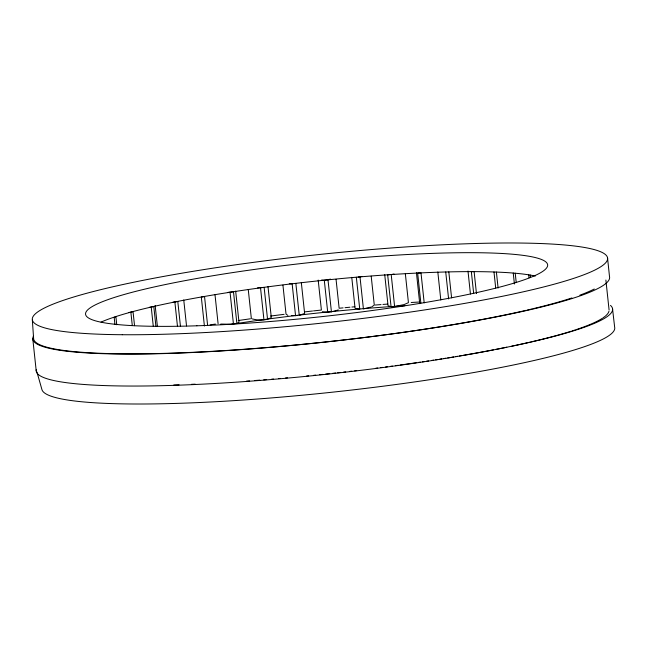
<?xml version="1.0" encoding="UTF-8"?>
<svg xmlns="http://www.w3.org/2000/svg" width="647" height="647" viewBox="0 0 647 647"><rect width="100%" height="100%" fill="white"/><g stroke="black" fill="none" stroke-linecap="round" stroke-linejoin="round"><path stroke-width="0.97" d="M371.677 306.896L374.289 305.109L371.192 276.148M252.265 318.922C258.379 320.419 265.658 320.855 271.303 317.531L267.995 286.572M321.616 279.989L324.293 280.256L330.585 279.14M322.352 311.676C327.77 312.897 333.181 311.7 338.3 309.873M128.963 312.493L133.047 311.717L134.544 325.7M358.171 277.078L361.835 276.487M370.755 307.115L363.412 308.886L359.999 276.924M149.368 307.325L153.808 306.581L155.943 326.557M392.147 274.385L394.039 273.996M395.56 306.346L404.092 304.575L408.435 302.667L405.337 273.705M172.927 302.189L176.332 301.777M210.065 324.923L215.411 324.058M228.043 292.363L233.494 291.797L236.915 323.751L238.978 322.069L235.662 291.11M238.233 320.54L250.421 318.785M257.538 287.85L264.138 287.389L267.551 319.343M270.495 316.06L284.082 314.337M291.724 315.607L297.41 315.566M304.648 311.894L312.525 311.005M313.512 310.9L321.397 310.05L318.195 280.086M343.072 307.867L339.141 308.247L336.044 279.286M345.037 307.681L349.938 307.22M351.903 307.042L354.839 306.775M375.252 305.036L381.026 304.583M382.943 304.43L387.715 304.082M389.429 274.7L387.658 274.821L391.071 306.775L394.613 306.541L391.2 274.587M411.201 302.497L419.466 302.012M289.266 283.693L292.145 283.831L295.566 315.785M220.732 324.05L233.47 324.284L230.057 292.331M358.81 309.015L355.066 308.304L351.758 277.345M388.798 305.934L390.319 306.492M287.875 315.421L286.023 314.094L282.933 285.133M36.936 371.985L41.901 389.454A288.093 34.113 -6.1 0 0 336.335 391.758A288.093 34.113 -6.1 0 0 614.65 327.18L612.499 308.409M605.883 280.054L609.086 310.018M530.241 275.024L530.451 277.021M528.712 274.773L529.028 277.773M515.222 273.196L516.185 282.181M513.241 273.026L514.414 284.017M496.395 272.055L498.101 288.036M493.984 271.966L495.691 287.947M476.459 293.592L474.114 271.619L471.331 271.619L473.685 293.584M467.991 271.044L470.442 294.013M448.816 271.902L451.59 297.871M445.726 271.983L448.606 298.946M437.817 271.991L440.801 299.949M424.197 302.861L420.995 272.897L417.647 273.058L420.849 303.014M416.433 272.71L419.741 303.669M384.73 274.692L388.038 305.651M356.335 277.24L359.748 309.193M328.005 279.884L331.426 311.838M324.293 280.256L327.705 312.218M301.316 282.48L304.624 313.439L299.262 315.348L295.841 283.394M260.531 287.883L263.944 319.836M248.27 289.686L251.359 318.647M214.998 294.668L218.088 323.621M207.622 325.49L204.533 296.528L201.322 297.086L204.412 326.048M183.756 299.965L186.53 325.934M177.796 301.486L180.464 326.452M174.876 302.068L177.44 326.039M155.159 305.497L157.399 326.468M151.244 307.179L153.266 326.153M130.88 312.307L132.263 325.287M116.759 324.77L115.91 316.779L114.179 317.362L114.923 324.349M32.779 338.753L36.2 370.707M607.509 257.603L609.506 276.592A289.654 34.299 -6.1 0 1 329.687 341.519A289.654 34.299 -6.1 0 1 33.668 339.198L32.35 320.144M101.061 322.093A232.33 27.506 -6.1 0 1 317.313 280.944A232.33 27.506 -6.1 0 1 535.312 276.043M610.493 305.416A289.654 34.299 -6.1 0 1 511.704 346.218M506.779 347.229A289.654 34.299 -6.1 0 1 495.618 349.445M493.548 349.841A289.654 34.299 -6.1 0 1 463.349 355.316M461.432 355.64A289.654 34.299 -6.1 0 1 459.499 355.971M457.558 356.295A289.654 34.299 -6.1 0 1 455.617 356.618M453.66 356.95A289.654 34.299 -6.1 0 1 451.695 357.273M449.714 357.597A289.654 34.299 -6.1 0 1 447.732 357.912M445.743 358.236A289.654 34.299 -6.1 0 1 443.745 358.559M441.739 358.875A289.654 34.299 -6.1 0 1 439.734 359.198M437.712 359.514A289.654 34.299 -6.1 0 1 435.69 359.829M433.66 360.144A289.654 34.299 -6.1 0 1 431.622 360.452M428.565 360.921A289.654 34.299 -6.1 0 1 426.519 361.228M424.464 361.536A289.654 34.299 -6.1 0 1 422.41 361.843M420.356 362.15A289.654 34.299 -6.1 0 1 418.294 362.449M416.231 362.757A289.654 34.299 -6.1 0 1 400.21 365.021M398.277 365.288A289.654 34.299 -6.1 0 1 395.366 365.684M392.446 366.081A289.654 34.299 -6.1 0 1 390.489 366.348M387.545 366.736A289.654 34.299 -6.1 0 1 385.58 366.995M382.612 367.383A289.654 34.299 -6.1 0 1 380.638 367.633M377.662 368.022A289.654 34.299 -6.1 0 1 375.672 368.272M356.675 370.61A289.654 34.299 -6.1 0 1 354.669 370.844M351.661 371.2A289.654 34.299 -6.1 0 1 349.655 371.427M345.652 371.888A289.654 34.299 -6.1 0 1 343.646 372.114M340.654 372.454A289.654 34.299 -6.1 0 1 337.653 372.793M335.664 373.012A289.654 34.299 -6.1 0 1 332.679 373.335M329.695 373.659A289.654 34.299 -6.1 0 1 325.7 374.087M322.699 374.403A289.654 34.299 -6.1 0 1 319.691 374.71M315.671 375.123A289.654 34.299 -6.1 0 1 313.658 375.325M308.627 375.834A289.654 34.299 -6.1 0 1 306.613 376.028M287.494 377.824A289.654 34.299 -6.1 0 1 285.497 378.002M280.499 378.438A289.654 34.299 -6.1 0 1 278.509 378.616M273.544 379.037A289.654 34.299 -6.1 0 1 271.57 379.199M266.653 379.603A289.654 34.299 -6.1 0 1 263.717 379.838M259.819 380.145A289.654 34.299 -6.1 0 1 254.772 380.525M249.596 380.913A289.654 34.299 -6.1 0 1 246.491 381.14M195.216 384.156A289.654 34.299 -6.1 0 1 191.407 384.326M179.082 384.811A289.654 34.299 -6.1 0 1 173.784 384.989M231.311 324.341A232.33 27.506 -6.1 0 1 404.82 305.716M608.956 311.223A288.052 34.105 -6.1 0 1 605.519 315.954M604.977 316.407A288.052 34.105 -6.1 0 1 603.117 317.782M602.422 318.243A288.052 34.105 -6.1 0 1 576.21 329.598M575.272 329.913A288.052 34.105 -6.1 0 1 572.393 330.843M571.406 331.159A288.052 34.105 -6.1 0 1 530.645 342.028M529.658 342.255A288.052 34.105 -6.1 0 1 212.006 383.655A288.052 34.105 -6.1 0 1 36.321 369.494M594.269 289.007A288.052 34.105 -6.1 0 1 579.841 295.186M571.859 297.952A288.052 34.105 -6.1 0 1 533.031 308.708M532.077 308.934A288.052 34.105 -6.1 0 1 527.232 310.075M526.246 310.301A288.052 34.105 -6.1 0 1 203.999 351.944A288.052 34.105 -6.1 0 1 33.377 336.294M122.299 334.725A289.306 34.259 -6.1 0 0 599.801 267.365A289.306 34.259 -6.1 0 0 237.684 264.526A289.306 34.259 -6.1 0 0 122.299 334.725M196.906 325.797A232.33 27.506 -6.1 0 0 547.605 265.771A232.33 27.506 -6.1 0 0 205.342 277.005A232.33 27.506 -6.1 0 0 196.906 325.797"/></g></svg>
